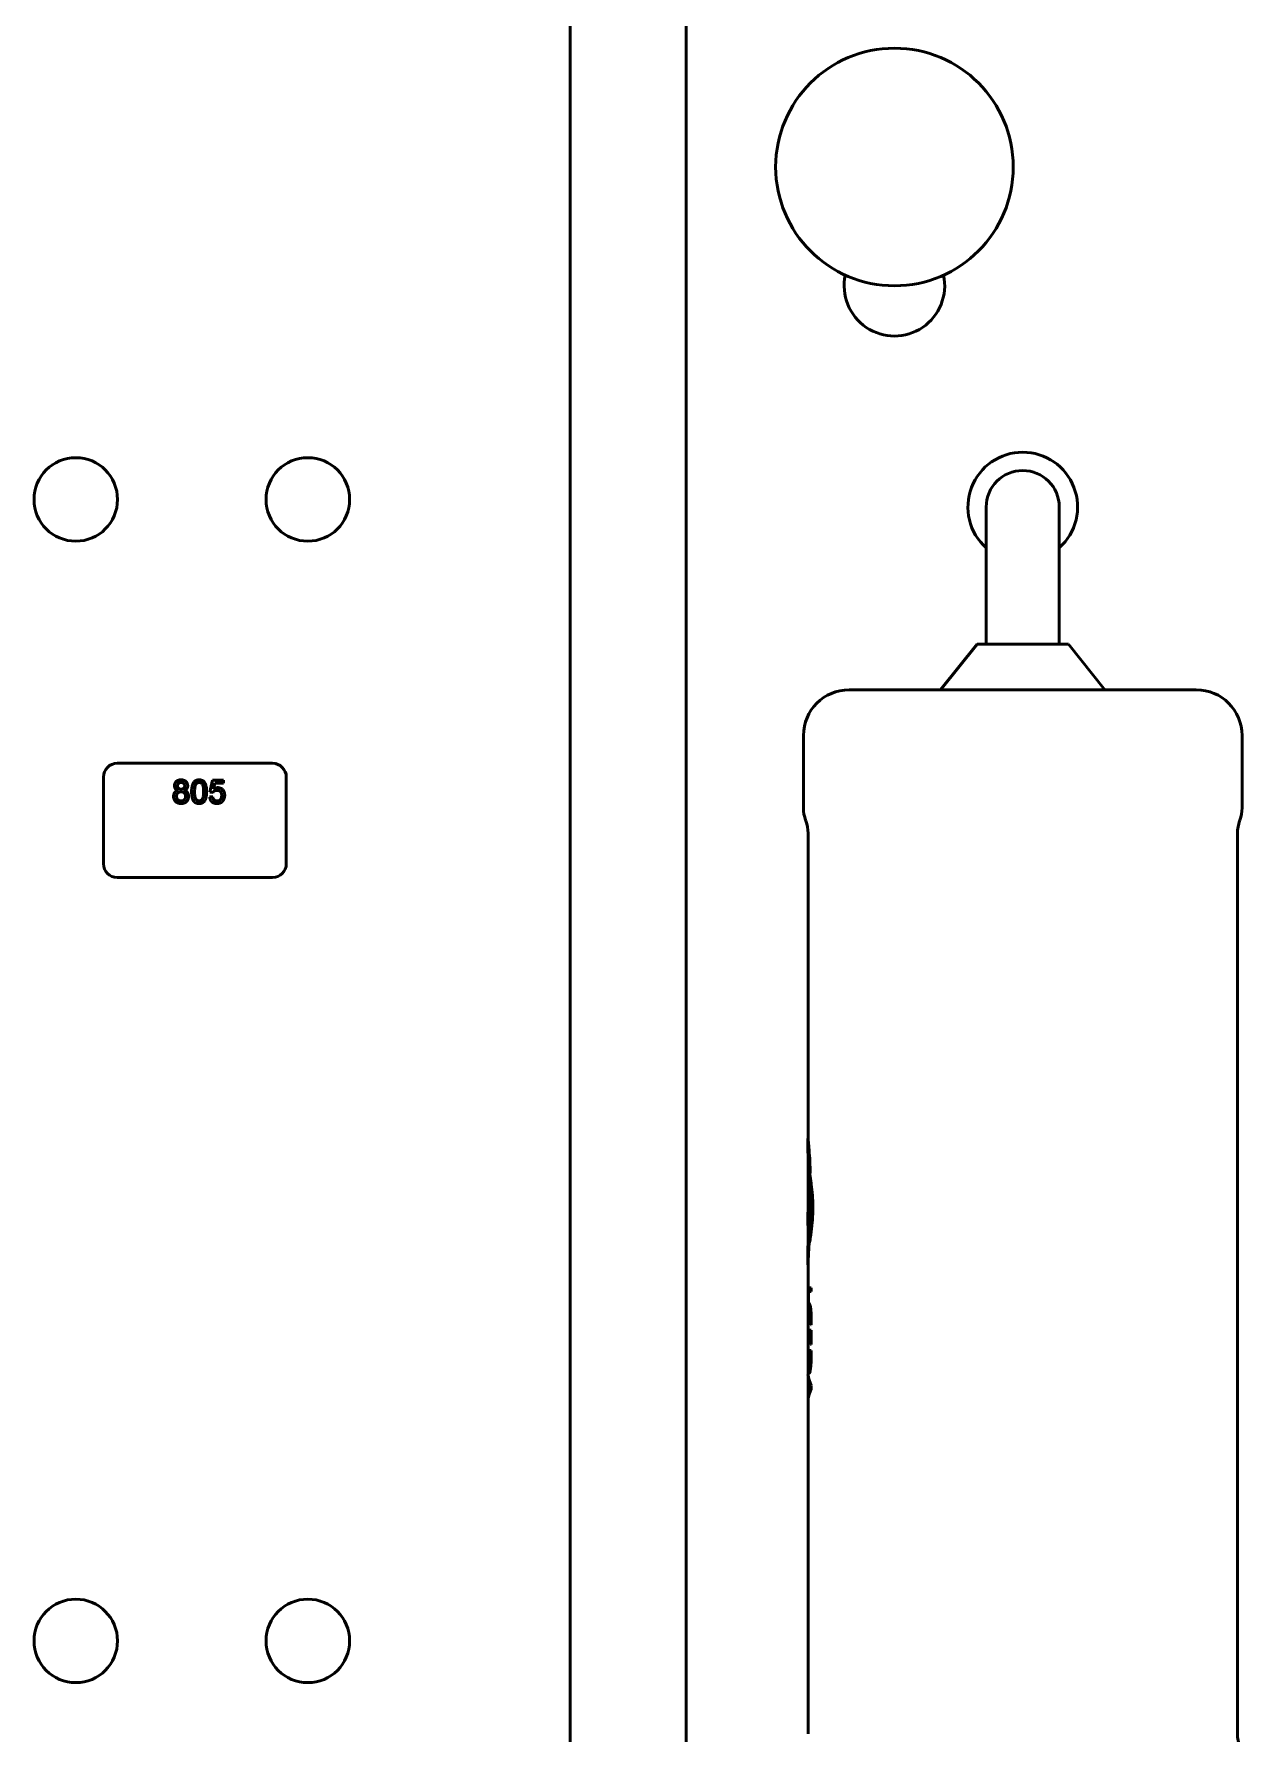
# Model space of a CAD drawing. Header units: millimetres. Extents: x -106 to 841, y -50 to 594.
# Drawn here: x 280.12 to 293.34, y 336.49 to 355.1 of the extents above; entities that cross this region are included whole.
import ezdxf

# ---------------------------------------------------------------- set-up
doc = ezdxf.new("R2010")
doc.units = ezdxf.units.MM
doc.layers.add('Visible (ISO)', color=7, linetype='Continuous', lineweight=50)

msp = doc.modelspace()

# ---------------------------------------------------------------- linework, layer by layer
at = {"layer": 'Visible (ISO)'}
for p, q in [((285.988, 326.367), (285.988, 355.302)), ((287.258, 355.302), (287.258, 327.002)), ((290.541, 349.92), (290.541, 348.92)), ((291.341, 348.92), (291.341, 349.92)), ((290.541, 348.92), (290.541, 348.42)), ((291.341, 348.92), (291.341, 348.42)), ((290.441, 348.42), (290.041, 347.92)), ((290.441, 348.42), (291.441, 348.42)), ((291.441, 348.42), (291.841, 347.92)), ((289.041, 347.92), (292.841, 347.92)), ((288.541, 347.42), (288.541, 346.628)), ((293.341, 347.42), (293.341, 346.628)), ((281.031, 347.115), (281.381, 347.115)), ((281.381, 347.115), (282.381, 347.115)), ((282.381, 347.115), (282.731, 347.115)), ((280.881, 346.015), (280.881, 346.965)), ((282.046, 346.799), (282.072, 346.931)), ((282.072, 346.931), (282.194, 346.931)), ((282.099, 346.898), (282.086, 346.832)), ((282.194, 346.898), (282.099, 346.898)), ((282.194, 346.931), (282.194, 346.898)), ((282.881, 346.965), (282.881, 346.015)), ((282.042, 346.747), (282.075, 346.75)), ((282.078, 346.796), (282.046, 346.799)), ((288.567, 346.487), (288.565, 346.492)), ((293.315, 346.487), (293.317, 346.492)), ((288.591, 346.35), (288.591, 343.008)), ((293.291, 346.35), (293.291, 336.491)), ((281.381, 345.865), (281.031, 345.865)), ((282.381, 345.865), (281.381, 345.865)), ((282.731, 345.865), (282.381, 345.865)), ((288.59, 343.01), (288.591, 343.01)), ((288.59, 343.008), (288.59, 342.871)), ((288.591, 342.851), (288.591, 341.847)), ((288.611, 342.606), (288.612, 342.606)), ((288.59, 342.086), (288.591, 342.086)), ((288.592, 341.929), (288.592, 341.946)), ((288.599, 341.839), (288.6, 341.839)), ((288.621, 341.955), (288.622, 341.955)), ((288.59, 341.78), (288.59, 341.638)), ((288.591, 341.638), (288.591, 336.491)), ((288.592, 341.375), (288.593, 341.375)), ((288.592, 341.214), (288.592, 341.375)), ((288.594, 341.335), (288.594, 341.214)), ((288.595, 341.214), (288.595, 341.335)), ((288.625, 341.373), (288.626, 341.373)), ((288.625, 341.373), (288.625, 341.334)), ((288.625, 341.334), (288.626, 341.334)), ((288.626, 341.334), (288.626, 341.373)), ((288.594, 341.214), (288.595, 341.214)), ((288.603, 341.201), (288.604, 341.201)), ((288.592, 340.912), (288.593, 340.912)), ((288.592, 340.748), (288.592, 340.912)), ((288.593, 340.873), (288.593, 340.748)), ((288.594, 340.973), (288.595, 340.973)), ((288.594, 340.748), (288.594, 340.873)), ((288.601, 340.763), (288.602, 340.872)), ((288.605, 340.872), (288.605, 340.763)), ((288.606, 340.763), (288.606, 340.872)), ((288.618, 340.753), (288.619, 340.871)), ((288.623, 340.971), (288.624, 340.971)), ((288.624, 340.91), (288.625, 340.91)), ((288.624, 340.91), (288.624, 340.753)), ((288.625, 340.753), (288.625, 340.91)), ((288.592, 340.691), (288.593, 340.691)), ((288.592, 340.607), (288.592, 340.691)), ((288.593, 340.748), (288.594, 340.748)), ((288.605, 340.763), (288.606, 340.763)), ((288.624, 340.753), (288.625, 340.753)), ((288.624, 340.688), (288.625, 340.688)), ((288.624, 340.688), (288.624, 340.601)), ((288.625, 340.601), (288.625, 340.688)), ((288.593, 340.607), (288.593, 340.651)), ((288.594, 340.651), (288.594, 340.607)), ((288.618, 340.649), (288.618, 340.603)), ((288.592, 340.425), (288.593, 340.425)), ((288.592, 340.382), (288.592, 340.425)), ((288.596, 340.225), (288.596, 340.352)), ((288.599, 340.237), (288.599, 340.339)), ((288.6, 340.335), (288.6, 340.241)), ((288.603, 340.441), (288.604, 340.441)), ((288.592, 340.151), (288.592, 340.194)), ((288.592, 340.151), (288.593, 340.151)), ((288.617, 340.287), (288.617, 340.287)), ((288.624, 340.307), (288.625, 340.307)), ((288.624, 340.307), (288.624, 340.265)), ((288.624, 340.265), (288.625, 340.265)), ((288.625, 340.265), (288.625, 340.307))]:
    msp.add_line(p, q, dxfattribs=at)
for centre, radius in [((289.537, 353.642), 1.3), ((280.577, 350.003), 0.457), ((283.117, 350.003), 0.457), ((280.577, 337.51), 0.457), ((283.117, 337.51), 0.457)]:
    msp.add_circle(centre, radius, dxfattribs=at)
for centre, radius, start, end in [((289.537, 352.342), 0.55, 167.7877, 12.2121), ((290.941, 349.92), 0.6, 311.8102, 228.1896), ((290.941, 349.92), 0.4, 0, 180), ((289.041, 347.42), 0.5, 90, 180), ((292.841, 347.42), 0.5, 0, 90), ((281.031, 346.965), 0.15, 90, 180), ((282.731, 346.965), 0.15, 0, 90), ((288.941, 346.628), 0.4, 180, 200), ((288.191, 346.35), 0.4, 0, 20), ((293.691, 346.35), 0.4, 160, 180), ((292.941, 346.628), 0.4, 340, 0), ((281.031, 346.015), 0.15, 180, 270), ((282.731, 346.015), 0.15, 270, 0), ((293.691, 336.491), 0.4, 180, 200)]:
    msp.add_arc(centre, radius, start, end, dxfattribs=at)
for centre, major_axis, ratio, start_param, end_param in [((299.841, 342.069), (-11.252, 0), 0.88961, 6.269854, 6.28153), ((290.941, 342.09), (-2.351, 0), 0.575426, 0.003645, 0.029168), ((290.941, 341.376), (-2.351, 0), 0.007092, 0.042764, 0.173372), ((290.941, 341.376), (-2.35, 0), 0.007092, 0.042783, 0.173446), ((290.941, 341.336), (-2.351, 0), 0.007092, 0.057457, 0.173251), ((290.941, 341.215), (2.351, 0), 0.007092, 3.183872, 3.198684), ((290.941, 340.974), (2.351, 0), 0.007092, 3.188524, 3.204602), ((290.941, 340.913), (-2.351, 0), 0.007092, 0.041367, 0.171955), ((290.941, 340.913), (-2.35, 0), 0.007092, 0.041385, 0.172029), ((290.941, 340.874), (2.351, 0), 0.007092, 3.197653, 3.241439), ((290.941, 340.874), (2.351, 0), 0.007092, 3.256385, 3.298301), ((290.941, 340.974), (2.351, 0), 0.007092, 3.292834, 3.310575), ((290.941, 340.749), (2.351, 0), 0.007092, 3.182465, 3.197276), ((290.941, 340.691), (-2.351, 0), 0.007092, 0.040698, 0.171276), ((290.941, 340.691), (-2.35, 0), 0.007092, 0.040715, 0.17135), ((290.941, 340.764), (2.351, 0), 0.007092, 3.241109, 3.256054), ((290.941, 340.756), (2.351, 0), 0.007092, 3.297941, 3.31307), ((290.941, 340.652), (-2.351, 0), 0.007092, 0.055389, 0.156028), ((291.29, 340.462), (-2.701, 0), 0.362554, 0.03714, 0.158676), ((290.941, 340.415), (2.351, 0), 0.35939, 3.181359, 3.216822), ((291.29, 340.462), (-2.699, 0), 0.362554, 0.037156, 0.158744), ((291.252, 340.417), (-2.662, 0), 0.3452, 0.084394, 0.135319), ((291.262, 340.117), (-2.672, 0), 0.349299, 6.123781, 6.246618), ((290.941, 340.161), (2.351, 0), 0.36484, 3.066748, 3.102392), ((291.262, 340.117), (-2.671, 0), 0.349299, 6.123713, 6.246602), ((291.232, 340.162), (-2.642, 0), 0.33493, 6.147368, 6.198751)]:
    msp.add_ellipse(centre, major_axis=major_axis, ratio=ratio, start_param=start_param, end_param=end_param, dxfattribs=at)
for points, knots in [([(281.657, 346.87), (281.657, 346.872), (281.657, 346.876), (281.658, 346.883), (281.66, 346.889), (281.662, 346.895), (281.665, 346.901), (281.668, 346.906), (281.672, 346.911), (281.677, 346.916), (281.682, 346.92), (281.687, 346.924), (281.693, 346.927), (281.7, 346.93), (281.706, 346.932), (281.714, 346.933), (281.721, 346.934), (281.726, 346.934), (281.729, 346.934)], [0, 0, 0, 0, 0.062131, 0.121966, 0.18057, 0.238576, 0.296, 0.354359, 0.413781, 0.475098, 0.53728, 0.598918, 0.661235, 0.724322, 0.789217, 0.856397, 0.926508, 1, 1, 1, 1]), ([(281.696, 346.818), (281.693, 346.82), (281.687, 346.822), (281.679, 346.827), (281.672, 346.832), (281.666, 346.838), (281.662, 346.845), (281.659, 346.853), (281.657, 346.861), (281.657, 346.867), (281.657, 346.87)], [0, 0, 0, 0, 0.145359, 0.278702, 0.403602, 0.521669, 0.637521, 0.753704, 0.873213, 1, 1, 1, 1]), ([(281.729, 346.905), (281.728, 346.905), (281.725, 346.905), (281.721, 346.904), (281.717, 346.903), (281.713, 346.902), (281.709, 346.901), (281.706, 346.899), (281.703, 346.897), (281.699, 346.894), (281.696, 346.889), (281.692, 346.883), (281.69, 346.876), (281.69, 346.872), (281.69, 346.869)], [0, 0, 0, 0, 0.076236, 0.148618, 0.218239, 0.284252, 0.348258, 0.410656, 0.472862, 0.534195, 0.653476, 0.767767, 0.881713, 1, 1, 1, 1]), ([(281.69, 346.869), (281.69, 346.867), (281.69, 346.862), (281.692, 346.855), (281.695, 346.848), (281.699, 346.843), (281.703, 346.84), (281.706, 346.838), (281.709, 346.836), (281.713, 346.835), (281.717, 346.834), (281.721, 346.833), (281.725, 346.832), (281.728, 346.832), (281.73, 346.832)], [0, 0, 0, 0, 0.127394, 0.246182, 0.361268, 0.47714, 0.536327, 0.595672, 0.656619, 0.718836, 0.783582, 0.851588, 0.923927, 1, 1, 1, 1]), ([(281.729, 346.934), (281.732, 346.934), (281.737, 346.934), (281.745, 346.933), (281.752, 346.932), (281.759, 346.93), (281.765, 346.927), (281.771, 346.924), (281.777, 346.92), (281.782, 346.915), (281.787, 346.911), (281.791, 346.905), (281.794, 346.9), (281.797, 346.894), (281.799, 346.888), (281.801, 346.882), (281.802, 346.875), (281.802, 346.871), (281.802, 346.869)], [0, 0, 0, 0, 0.073201, 0.142587, 0.209625, 0.274883, 0.337931, 0.400462, 0.462501, 0.525005, 0.586689, 0.646813, 0.705215, 0.762881, 0.820728, 0.879295, 0.938511, 1, 1, 1, 1]), ([(281.769, 346.868), (281.769, 346.87), (281.769, 346.875), (281.767, 346.882), (281.763, 346.889), (281.759, 346.893), (281.756, 346.897), (281.753, 346.899), (281.749, 346.901), (281.746, 346.902), (281.742, 346.903), (281.738, 346.904), (281.734, 346.905), (281.731, 346.905), (281.729, 346.905)], [0, 0, 0, 0, 0.123386, 0.241435, 0.357449, 0.476714, 0.53789, 0.59927, 0.660352, 0.723007, 0.787876, 0.85536, 0.925373, 1, 1, 1, 1]), ([(281.73, 346.832), (281.731, 346.832), (281.734, 346.832), (281.739, 346.833), (281.743, 346.834), (281.746, 346.835), (281.75, 346.836), (281.753, 346.838), (281.756, 346.84), (281.76, 346.843), (281.763, 346.848), (281.767, 346.854), (281.769, 346.861), (281.769, 346.865), (281.769, 346.868)], [0, 0, 0, 0, 0.076843, 0.149839, 0.218379, 0.284997, 0.347658, 0.409847, 0.469936, 0.53042, 0.648752, 0.763775, 0.878749, 1, 1, 1, 1]), ([(281.802, 346.869), (281.802, 346.866), (281.802, 346.86), (281.8, 346.852), (281.797, 346.845), (281.793, 346.838), (281.787, 346.832), (281.781, 346.827), (281.773, 346.822), (281.767, 346.82), (281.764, 346.818)], [0, 0, 0, 0, 0.124835, 0.244778, 0.360989, 0.477964, 0.596922, 0.721591, 0.855098, 1, 1, 1, 1]), ([(281.845, 346.804), (281.845, 346.808), (281.845, 346.815), (281.845, 346.826), (281.846, 346.836), (281.847, 346.845), (281.848, 346.854), (281.85, 346.862), (281.852, 346.87), (281.854, 346.878), (281.856, 346.885), (281.859, 346.891), (281.862, 346.897), (281.865, 346.903), (281.869, 346.908), (281.873, 346.912), (281.877, 346.917), (281.881, 346.92), (281.886, 346.924), (281.891, 346.926), (281.896, 346.929), (281.902, 346.931), (281.908, 346.932), (281.914, 346.934), (281.92, 346.934), (281.925, 346.934), (281.927, 346.934)], [0, 0, 0, 0, 0.063114, 0.123615, 0.180974, 0.235261, 0.287101, 0.336031, 0.382382, 0.426334, 0.468211, 0.50825, 0.546628, 0.58365, 0.618994, 0.653583, 0.687156, 0.720422, 0.75323, 0.78626, 0.819504, 0.853545, 0.888308, 0.923996, 0.96135, 1, 1, 1, 1]), ([(281.892, 346.887), (281.891, 346.885), (281.889, 346.881), (281.886, 346.873), (281.883, 346.865), (281.881, 346.855), (281.88, 346.844), (281.878, 346.832), (281.878, 346.818), (281.878, 346.809), (281.878, 346.804)], [0, 0, 0, 0, 0.083888, 0.177154, 0.282514, 0.3994, 0.529491, 0.672802, 0.829536, 1, 1, 1, 1]), ([(281.927, 346.905), (281.925, 346.905), (281.922, 346.905), (281.917, 346.904), (281.912, 346.902), (281.908, 346.9), (281.903, 346.898), (281.899, 346.895), (281.896, 346.891), (281.894, 346.889), (281.892, 346.887)], [0, 0, 0, 0, 0.127665, 0.251739, 0.372753, 0.492147, 0.61407, 0.737197, 0.865607, 1, 1, 1, 1]), ([(281.927, 346.934), (281.93, 346.934), (281.937, 346.934), (281.946, 346.933), (281.955, 346.93), (281.964, 346.926), (281.971, 346.922), (281.978, 346.916), (281.984, 346.91), (281.989, 346.902), (281.993, 346.894), (281.997, 346.885), (282.001, 346.875), (282.003, 346.866), (282.005, 346.859), (282.006, 346.852), (282.007, 346.845), (282.008, 346.838), (282.009, 346.83), (282.009, 346.822), (282.009, 346.813), (282.009, 346.807), (282.009, 346.804)], [0, 0, 0, 0, 0.056724, 0.111437, 0.164368, 0.216435, 0.267641, 0.31736, 0.367473, 0.41821, 0.471404, 0.527966, 0.588061, 0.652134, 0.686345, 0.723264, 0.76261, 0.804739, 0.84943, 0.896711, 0.94689, 1, 1, 1, 1]), ([(281.976, 346.804), (281.976, 346.809), (281.976, 346.818), (281.976, 346.832), (281.975, 346.844), (281.973, 346.854), (281.971, 346.864), (281.969, 346.872), (281.966, 346.879), (281.963, 346.885), (281.959, 346.889), (281.955, 346.894), (281.951, 346.897), (281.947, 346.9), (281.942, 346.902), (281.937, 346.904), (281.932, 346.905), (281.928, 346.905), (281.927, 346.905)], [0, 0, 0, 0, 0.115629, 0.221541, 0.317048, 0.403151, 0.480181, 0.547649, 0.607036, 0.658652, 0.705723, 0.749804, 0.792587, 0.833874, 0.874768, 0.915223, 0.956881, 1, 1, 1, 1]), ([(282.086, 346.832), (282.088, 346.833), (282.091, 346.836), (282.097, 346.839), (282.102, 346.842), (282.108, 346.845), (282.114, 346.846), (282.12, 346.848), (282.126, 346.849), (282.13, 346.849), (282.131, 346.849)], [0, 0, 0, 0, 0.136729, 0.268515, 0.395529, 0.52, 0.640496, 0.761236, 0.880107, 1, 1, 1, 1]), ([(282.131, 346.849), (282.134, 346.849), (282.139, 346.849), (282.147, 346.847), (282.154, 346.846), (282.161, 346.843), (282.167, 346.84), (282.174, 346.836), (282.18, 346.831), (282.185, 346.826), (282.19, 346.82), (282.195, 346.813), (282.198, 346.806), (282.202, 346.799), (282.204, 346.791), (282.206, 346.783), (282.207, 346.774), (282.207, 346.769), (282.207, 346.766)], [0, 0, 0, 0, 0.061997, 0.122088, 0.181375, 0.239508, 0.297836, 0.35688, 0.417282, 0.47964, 0.5425, 0.604962, 0.666991, 0.730216, 0.794173, 0.860458, 0.928578, 1, 1, 1, 1]), ([(281.647, 346.753), (281.647, 346.755), (281.647, 346.759), (281.648, 346.765), (281.649, 346.771), (281.65, 346.776), (281.652, 346.781), (281.654, 346.786), (281.657, 346.791), (281.66, 346.795), (281.663, 346.799), (281.667, 346.803), (281.671, 346.807), (281.675, 346.81), (281.68, 346.812), (281.685, 346.815), (281.69, 346.817), (281.694, 346.818), (281.696, 346.818)], [0, 0, 0, 0, 0.069834, 0.137027, 0.201482, 0.26454, 0.325973, 0.386386, 0.445761, 0.505612, 0.565114, 0.62475, 0.684179, 0.744219, 0.805179, 0.868395, 0.933204, 1, 1, 1, 1]), ([(281.729, 346.674), (281.726, 346.674), (281.721, 346.674), (281.712, 346.675), (281.704, 346.677), (281.696, 346.68), (281.689, 346.683), (281.682, 346.687), (281.676, 346.691), (281.67, 346.697), (281.664, 346.703), (281.66, 346.709), (281.656, 346.715), (281.653, 346.722), (281.65, 346.729), (281.648, 346.737), (281.647, 346.745), (281.647, 346.75), (281.647, 346.753)], [0, 0, 0, 0, 0.070442, 0.138089, 0.203178, 0.266139, 0.327929, 0.38919, 0.450254, 0.512347, 0.573843, 0.633933, 0.69346, 0.752479, 0.812386, 0.87307, 0.935184, 1, 1, 1, 1]), ([(281.729, 346.803), (281.727, 346.803), (281.723, 346.803), (281.718, 346.802), (281.713, 346.801), (281.708, 346.799), (281.704, 346.797), (281.7, 346.795), (281.696, 346.792), (281.693, 346.789), (281.69, 346.785), (281.687, 346.781), (281.685, 346.777), (281.683, 346.773), (281.682, 346.769), (281.681, 346.764), (281.68, 346.759), (281.68, 346.756), (281.68, 346.754)], [0, 0, 0, 0, 0.070952, 0.139089, 0.20356, 0.266424, 0.327517, 0.387861, 0.447899, 0.508819, 0.569482, 0.629036, 0.688378, 0.748068, 0.80863, 0.870231, 0.933683, 1, 1, 1, 1]), ([(281.68, 346.754), (281.68, 346.752), (281.68, 346.747), (281.681, 346.741), (281.683, 346.735), (281.685, 346.729), (281.688, 346.723), (281.692, 346.718), (281.697, 346.714), (281.703, 346.71), (281.71, 346.707), (281.716, 346.705), (281.723, 346.704), (281.727, 346.704), (281.73, 346.704)], [0, 0, 0, 0, 0.079823, 0.159857, 0.239733, 0.321365, 0.402584, 0.483266, 0.566017, 0.653071, 0.741856, 0.828591, 0.914281, 1, 1, 1, 1]), ([(281.779, 346.753), (281.779, 346.755), (281.779, 346.758), (281.778, 346.763), (281.777, 346.768), (281.776, 346.773), (281.774, 346.777), (281.771, 346.781), (281.769, 346.785), (281.765, 346.789), (281.762, 346.792), (281.758, 346.795), (281.754, 346.797), (281.749, 346.799), (281.745, 346.801), (281.74, 346.802), (281.734, 346.803), (281.731, 346.803), (281.729, 346.803)], [0, 0, 0, 0, 0.066616, 0.130424, 0.192671, 0.252969, 0.31288, 0.3722, 0.431927, 0.492422, 0.552771, 0.613262, 0.673556, 0.73432, 0.796858, 0.861769, 0.928863, 1, 1, 1, 1]), ([(281.812, 346.752), (281.812, 346.75), (281.812, 346.744), (281.81, 346.737), (281.809, 346.729), (281.806, 346.722), (281.803, 346.715), (281.799, 346.709), (281.794, 346.702), (281.789, 346.697), (281.783, 346.691), (281.777, 346.687), (281.77, 346.683), (281.763, 346.68), (281.755, 346.677), (281.747, 346.676), (281.738, 346.674), (281.732, 346.674), (281.729, 346.674)], [0, 0, 0, 0, 0.0636, 0.125297, 0.185569, 0.244698, 0.303717, 0.36292, 0.4233, 0.485177, 0.547083, 0.608525, 0.669965, 0.732299, 0.79565, 0.861055, 0.929122, 1, 1, 1, 1]), ([(281.73, 346.704), (281.732, 346.704), (281.735, 346.704), (281.74, 346.705), (281.745, 346.706), (281.75, 346.707), (281.755, 346.709), (281.759, 346.712), (281.762, 346.714), (281.766, 346.718), (281.769, 346.721), (281.772, 346.725), (281.774, 346.729), (281.776, 346.733), (281.777, 346.738), (281.778, 346.743), (281.779, 346.748), (281.779, 346.751), (281.779, 346.753)], [0, 0, 0, 0, 0.071837, 0.139558, 0.204923, 0.267827, 0.328547, 0.388755, 0.44803, 0.508601, 0.569321, 0.628512, 0.687493, 0.747078, 0.807703, 0.86971, 0.933428, 1, 1, 1, 1]), ([(281.764, 346.818), (281.766, 346.818), (281.769, 346.816), (281.775, 346.814), (281.78, 346.811), (281.784, 346.808), (281.789, 346.805), (281.793, 346.802), (281.796, 346.798), (281.8, 346.794), (281.802, 346.789), (281.805, 346.784), (281.807, 346.78), (281.809, 346.775), (281.81, 346.769), (281.811, 346.764), (281.812, 346.758), (281.812, 346.754), (281.812, 346.752)], [0, 0, 0, 0, 0.069013, 0.135236, 0.199611, 0.262419, 0.323723, 0.383765, 0.443773, 0.503795, 0.563823, 0.623484, 0.683469, 0.743591, 0.805727, 0.868616, 0.933278, 1, 1, 1, 1]), ([(281.87, 346.699), (281.868, 346.702), (281.863, 346.708), (281.858, 346.718), (281.854, 346.73), (281.851, 346.742), (281.848, 346.756), (281.846, 346.771), (281.845, 346.787), (281.845, 346.798), (281.845, 346.804)], [0, 0, 0, 0, 0.097421, 0.200886, 0.311172, 0.429798, 0.55774, 0.694715, 0.84213, 1, 1, 1, 1]), ([(281.927, 346.674), (281.924, 346.674), (281.918, 346.675), (281.91, 346.676), (281.902, 346.678), (281.894, 346.68), (281.887, 346.684), (281.881, 346.688), (281.875, 346.693), (281.871, 346.697), (281.87, 346.699)], [0, 0, 0, 0, 0.137903, 0.268873, 0.395178, 0.517089, 0.636743, 0.756222, 0.876628, 1, 1, 1, 1]), ([(281.878, 346.804), (281.878, 346.799), (281.878, 346.79), (281.878, 346.776), (281.879, 346.764), (281.881, 346.753), (281.883, 346.744), (281.885, 346.736), (281.888, 346.729), (281.892, 346.723), (281.895, 346.719), (281.899, 346.715), (281.903, 346.711), (281.908, 346.709), (281.912, 346.706), (281.917, 346.705), (281.922, 346.704), (281.925, 346.704), (281.927, 346.704)], [0, 0, 0, 0, 0.118406, 0.226654, 0.324092, 0.411705, 0.489026, 0.556909, 0.616233, 0.667349, 0.713512, 0.757697, 0.799493, 0.839976, 0.879886, 0.919149, 0.959227, 1, 1, 1, 1]), ([(282.009, 346.804), (282.009, 346.801), (282.009, 346.793), (282.009, 346.783), (282.008, 346.773), (282.007, 346.764), (282.006, 346.755), (282.004, 346.746), (282.002, 346.738), (282, 346.731), (281.998, 346.724), (281.995, 346.718), (281.992, 346.712), (281.989, 346.706), (281.985, 346.701), (281.982, 346.696), (281.977, 346.692), (281.973, 346.688), (281.968, 346.685), (281.963, 346.682), (281.958, 346.68), (281.952, 346.678), (281.946, 346.676), (281.94, 346.675), (281.934, 346.674), (281.929, 346.674), (281.927, 346.674)], [0, 0, 0, 0, 0.062874, 0.122837, 0.179657, 0.23396, 0.285595, 0.334513, 0.380905, 0.424895, 0.466529, 0.506488, 0.545032, 0.581831, 0.617448, 0.652067, 0.68588, 0.719175, 0.752182, 0.78524, 0.818656, 0.852548, 0.887626, 0.923635, 0.961022, 1, 1, 1, 1]), ([(281.927, 346.704), (281.929, 346.704), (281.932, 346.704), (281.937, 346.705), (281.942, 346.707), (281.946, 346.709), (281.951, 346.711), (281.955, 346.715), (281.959, 346.719), (281.962, 346.723), (281.966, 346.729), (281.969, 346.736), (281.971, 346.744), (281.973, 346.753), (281.975, 346.764), (281.976, 346.776), (281.976, 346.79), (281.976, 346.799), (281.976, 346.804)], [0, 0, 0, 0, 0.040782, 0.08087, 0.120268, 0.160187, 0.20046, 0.242265, 0.286459, 0.332952, 0.384431, 0.443389, 0.511681, 0.58902, 0.676245, 0.773705, 0.881568, 1, 1, 1, 1]), ([(282.122, 346.674), (282.119, 346.674), (282.114, 346.674), (282.106, 346.675), (282.098, 346.677), (282.091, 346.679), (282.084, 346.682), (282.078, 346.685), (282.072, 346.689), (282.067, 346.694), (282.062, 346.699), (282.057, 346.705), (282.053, 346.711), (282.05, 346.717), (282.047, 346.724), (282.045, 346.731), (282.043, 346.739), (282.043, 346.744), (282.042, 346.747)], [0, 0, 0, 0, 0.069298, 0.135561, 0.199671, 0.261716, 0.322662, 0.382907, 0.443032, 0.503501, 0.563724, 0.62398, 0.683629, 0.743848, 0.805192, 0.867649, 0.932778, 1, 1, 1, 1]), ([(282.075, 346.75), (282.075, 346.748), (282.076, 346.745), (282.077, 346.739), (282.079, 346.734), (282.081, 346.73), (282.083, 346.726), (282.085, 346.722), (282.088, 346.719), (282.091, 346.715), (282.094, 346.713), (282.097, 346.71), (282.101, 346.708), (282.104, 346.707), (282.109, 346.705), (282.113, 346.705), (282.118, 346.704), (282.121, 346.704), (282.122, 346.704)], [0, 0, 0, 0, 0.077361, 0.15048, 0.219977, 0.286681, 0.349678, 0.41068, 0.469427, 0.526756, 0.583142, 0.638824, 0.695263, 0.752696, 0.810849, 0.871356, 0.934436, 1, 1, 1, 1]), ([(282.122, 346.819), (282.12, 346.819), (282.115, 346.819), (282.108, 346.818), (282.101, 346.816), (282.096, 346.813), (282.091, 346.809), (282.086, 346.805), (282.082, 346.801), (282.08, 346.798), (282.078, 346.796)], [0, 0, 0, 0, 0.14786, 0.283561, 0.412369, 0.534236, 0.652692, 0.768663, 0.883652, 1, 1, 1, 1]), ([(282.174, 346.764), (282.174, 346.766), (282.174, 346.77), (282.173, 346.776), (282.172, 346.781), (282.171, 346.787), (282.169, 346.792), (282.167, 346.796), (282.164, 346.8), (282.161, 346.804), (282.158, 346.808), (282.154, 346.811), (282.149, 346.813), (282.145, 346.816), (282.14, 346.817), (282.134, 346.818), (282.128, 346.819), (282.124, 346.819), (282.122, 346.819)], [0, 0, 0, 0, 0.072866, 0.141887, 0.207453, 0.270438, 0.331641, 0.390108, 0.448069, 0.505503, 0.562488, 0.619084, 0.676416, 0.735452, 0.796241, 0.860406, 0.928305, 1, 1, 1, 1]), ([(282.122, 346.704), (282.124, 346.704), (282.128, 346.704), (282.134, 346.705), (282.139, 346.706), (282.144, 346.708), (282.148, 346.71), (282.153, 346.713), (282.157, 346.716), (282.16, 346.72), (282.163, 346.724), (282.166, 346.729), (282.169, 346.734), (282.171, 346.739), (282.172, 346.745), (282.173, 346.751), (282.174, 346.757), (282.174, 346.761), (282.174, 346.764)], [0, 0, 0, 0, 0.065801, 0.128677, 0.188676, 0.247598, 0.304849, 0.361786, 0.419523, 0.478682, 0.53877, 0.598799, 0.660184, 0.722952, 0.787993, 0.855404, 0.926153, 1, 1, 1, 1]), ([(282.187, 346.705), (282.185, 346.703), (282.181, 346.698), (282.174, 346.692), (282.167, 346.686), (282.159, 346.682), (282.151, 346.678), (282.142, 346.676), (282.132, 346.674), (282.125, 346.674), (282.122, 346.674)], [0, 0, 0, 0, 0.127893, 0.251579, 0.372793, 0.492778, 0.61359, 0.737809, 0.86618, 1, 1, 1, 1]), ([(282.207, 346.766), (282.207, 346.763), (282.207, 346.757), (282.206, 346.749), (282.204, 346.741), (282.202, 346.733), (282.199, 346.726), (282.196, 346.719), (282.192, 346.712), (282.189, 346.708), (282.187, 346.705)], [0, 0, 0, 0, 0.132462, 0.26165, 0.387547, 0.510782, 0.632675, 0.75466, 0.876523, 1, 1, 1, 1]), ([(288.59, 343.01), (288.59, 343.01), (288.59, 343.009), (288.59, 343.007), (288.59, 343.005), (288.59, 342.999), (288.591, 342.992), (288.594, 342.965), (288.597, 342.939), (288.6, 342.906)], [-0.02752903, -0.02752903, -0.02752903, -0.02752903, -0.02440837, -0.02440837, -0.02099819, -0.02099819, -0.01377998, -0.01377998, 0, 0, 0, 0]), ([(288.601, 342.906), (288.598, 342.939), (288.595, 342.965), (288.592, 342.992), (288.591, 342.999), (288.591, 343.005), (288.591, 343.007), (288.591, 343.008), (288.591, 343.008), (288.591, 343.008)], [0, 0, 0, 0, 0.01378325, 0.01378325, 0.02099863, 0.02099863, 0.02440866, 0.02440866, 0.02471944, 0.02471944, 0.02471944, 0.02471944]), ([(288.598, 342.655), (288.598, 342.66), (288.598, 342.666), (288.597, 342.678), (288.597, 342.684), (288.597, 342.708), (288.597, 342.725), (288.595, 342.766), (288.594, 342.789), (288.592, 342.828), (288.591, 342.844), (288.59, 342.861), (288.59, 342.866), (288.59, 342.87), (288.59, 342.871), (288.59, 342.871)], [-0.03413203, -0.03413203, -0.03413203, -0.03413203, -0.03242295, -0.03242295, -0.03054113, -0.03054113, -0.02519453, -0.02519453, -0.01707212, -0.01707212, -0.00860337, -0.00860337, -0.00430527, -0.00430527, -0.00247494, -0.00247494, -0.00247494, -0.00247494]), ([(288.6, 342.906), (288.603, 342.873), (288.606, 342.834), (288.61, 342.766), (288.611, 342.74), (288.612, 342.695), (288.612, 342.675), (288.612, 342.656)], [-0.02785024, -0.02785024, -0.02785024, -0.02785024, -0.01390342, -0.01390342, -0.00580587, -0.00580587, 0, 0, 0, 0]), ([(288.613, 342.656), (288.613, 342.675), (288.613, 342.695), (288.612, 342.74), (288.611, 342.766), (288.607, 342.834), (288.604, 342.873), (288.601, 342.906)], [0, 0, 0, 0, 0.00580544, 0.00580544, 0.01390359, 0.01390359, 0.02785027, 0.02785027, 0.02785027, 0.02785027]), ([(288.595, 342.54), (288.595, 342.549), (288.596, 342.559), (288.596, 342.569), (288.596, 342.579), (288.597, 342.589), (288.597, 342.599), (288.597, 342.617), (288.598, 342.636), (288.598, 342.655)], [0, 0, 0, 0, 0.0000324982, 0.0000324982, 0.0000324982, 0.0000649842, 0.0000649842, 0.0000649842, 0.0001210088, 0.0001210088, 0.0001210088, 0.0001210088]), ([(288.612, 342.656), (288.612, 342.651), (288.612, 342.647), (288.612, 342.643), (288.612, 342.638), (288.612, 342.634), (288.612, 342.63), (288.611, 342.622), (288.611, 342.614), (288.611, 342.606)], [0, 0, 0, 0, 0.00001312132, 0.00001312132, 0.00001312132, 0.00002623838, 0.00002623838, 0.00002623838, 0.00005010707, 0.00005010707, 0.00005010707, 0.00005010707]), ([(288.611, 342.606), (288.612, 342.599), (288.614, 342.592), (288.615, 342.584), (288.616, 342.577), (288.618, 342.569), (288.619, 342.561), (288.621, 342.545), (288.624, 342.528), (288.626, 342.51)], [0, 0, 0, 0, 0.0000348254, 0.0000348254, 0.0000348254, 0.0000696653, 0.0000696653, 0.0000696653, 0.0001364177, 0.0001364177, 0.0001364177, 0.0001364177]), ([(288.612, 342.606), (288.612, 342.61), (288.612, 342.615), (288.612, 342.619), (288.612, 342.623), (288.613, 342.628), (288.613, 342.632), (288.613, 342.64), (288.613, 342.648), (288.613, 342.656)], [0, 0, 0, 0, 0.00001311515, 0.00001311515, 0.00001311515, 0.00002623177, 0.00002623177, 0.00002623177, 0.00005013041, 0.00005013041, 0.00005013041, 0.00005013041]), ([(288.627, 342.51), (288.626, 342.519), (288.625, 342.529), (288.623, 342.537), (288.622, 342.546), (288.621, 342.555), (288.619, 342.563), (288.617, 342.578), (288.615, 342.592), (288.612, 342.606)], [0, 0, 0, 0, 0.0000348571, 0.0000348571, 0.0000348571, 0.0000696973, 0.0000696973, 0.0000696973, 0.0001363039, 0.0001363039, 0.0001363039, 0.0001363039]), ([(288.618, 342.248), (288.618, 342.259), (288.618, 342.27), (288.618, 342.294), (288.617, 342.306), (288.616, 342.358), (288.613, 342.394), (288.608, 342.452), (288.605, 342.475), (288.6, 342.513), (288.597, 342.529), (288.595, 342.54)], [-0.0383786, -0.0383786, -0.0383786, -0.0383786, -0.03501509, -0.03501509, -0.03124312, -0.03124312, -0.01921639, -0.01921639, -0.00992973, -0.00992973, 0, 0, 0, 0]), ([(288.626, 342.51), (288.631, 342.472), (288.635, 342.43), (288.639, 342.361), (288.641, 342.335), (288.642, 342.289), (288.642, 342.269), (288.642, 342.249)], [-0.02795039, -0.02795039, -0.02795039, -0.02795039, -0.01395151, -0.01395151, -0.00600391, -0.00600391, 0, 0, 0, 0]), ([(288.643, 342.249), (288.643, 342.269), (288.643, 342.289), (288.642, 342.335), (288.641, 342.361), (288.636, 342.43), (288.632, 342.472), (288.627, 342.51)], [0, 0, 0, 0, 0.00600421, 0.00600421, 0.01395392, 0.01395392, 0.02795043, 0.02795043, 0.02795043, 0.02795043]), ([(288.592, 341.946), (288.593, 341.95), (288.596, 341.963), (288.601, 341.998), (288.604, 342.02), (288.61, 342.074), (288.613, 342.108), (288.616, 342.163), (288.617, 342.182), (288.618, 342.217), (288.618, 342.232), (288.618, 342.248)], [-0.04473034, -0.04473034, -0.04473034, -0.04473034, -0.03262313, -0.03262313, -0.02235342, -0.02235342, -0.01055376, -0.01055376, -0.00462282, -0.00462282, 0, 0, 0, 0]), ([(288.642, 342.249), (288.642, 342.226), (288.642, 342.204), (288.64, 342.151), (288.638, 342.121), (288.632, 342.041), (288.626, 341.995), (288.621, 341.955)], [-0.0324166, -0.0324166, -0.0324166, -0.0324166, -0.02564852, -0.02564852, -0.01622691, -0.01622691, 0, 0, 0, 0]), ([(288.622, 341.955), (288.627, 341.995), (288.633, 342.041), (288.639, 342.121), (288.641, 342.151), (288.643, 342.204), (288.643, 342.226), (288.643, 342.249)], [0, 0, 0, 0, 0.01622663, 0.01622663, 0.02564905, 0.02564905, 0.03241667, 0.03241667, 0.03241667, 0.03241667]), ([(288.59, 341.78), (288.59, 341.785), (288.59, 341.791), (288.59, 341.797), (288.59, 341.808), (288.59, 341.823), (288.591, 341.839), (288.591, 341.855), (288.591, 341.873), (288.591, 341.891), (288.591, 341.904), (288.592, 341.916), (288.592, 341.929)], [0.0000831317, 0.0000831317, 0.0000831317, 0.0000831317, 0.000113004, 0.000113004, 0.000113004, 0.0001696717, 0.0001696717, 0.0001696717, 0.000226957, 0.000226957, 0.000226957, 0.000264275, 0.000264275, 0.000264275, 0.000264275]), ([(288.599, 341.839), (288.598, 341.806), (288.597, 341.776), (288.594, 341.725), (288.593, 341.704), (288.591, 341.672), (288.59, 341.66), (288.59, 341.646), (288.59, 341.641), (288.59, 341.635), (288.59, 341.632), (288.59, 341.629), (288.59, 341.628), (288.591, 341.627), (288.591, 341.627), (288.591, 341.627)], [-0.03805967, -0.03805967, -0.03805967, -0.03805967, -0.02774944, -0.02774944, -0.01904787, -0.01904787, -0.01178072, -0.01178072, -0.00798568, -0.00798568, -0.00461383, -0.00461383, -0.00241648, -0.00241648, -0.00105171, -0.00105171, -0.00105171, -0.00105171]), ([(288.591, 341.638), (288.591, 341.641), (288.591, 341.646), (288.591, 341.66), (288.592, 341.672), (288.594, 341.704), (288.595, 341.725), (288.598, 341.775), (288.599, 341.806), (288.6, 341.839)], [0.00802162, 0.00802162, 0.00802162, 0.00802162, 0.011762, 0.011762, 0.01898646, 0.01898646, 0.02767971, 0.02767971, 0.03805986, 0.03805986, 0.03805986, 0.03805986]), ([(288.621, 341.955), (288.617, 341.929), (288.613, 341.906), (288.605, 341.867), (288.602, 341.851), (288.599, 341.839)], [-0.02106731, -0.02106731, -0.02106731, -0.02106731, -0.01053672, -0.01053672, 0, 0, 0, 0]), ([(288.6, 341.839), (288.603, 341.851), (288.606, 341.867), (288.614, 341.906), (288.618, 341.929), (288.622, 341.955)], [0, 0, 0, 0, 0.01053613, 0.01053613, 0.0210674, 0.0210674, 0.0210674, 0.0210674]), ([(288.592, 341.058), (288.592, 341.069), (288.592, 341.08), (288.592, 341.091), (288.592, 341.106), (288.592, 341.121), (288.593, 341.134), (288.593, 341.145), (288.593, 341.154), (288.594, 341.162)], [0, 0, 0, 0, 0.000032935, 0.000032935, 0.000032935, 0.0000801277, 0.0000801277, 0.0000801277, 0.0001163503, 0.0001163503, 0.0001163503, 0.0001163503]), ([(288.592, 340.973), (288.592, 340.985), (288.592, 340.998), (288.592, 341.027), (288.592, 341.042), (288.592, 341.058)], [-0.008697232, -0.008697232, -0.008697232, -0.008697232, -0.00465646, -0.00465646, 0, 0, 0, 0]), ([(288.595, 341.13), (288.595, 341.125), (288.595, 341.118), (288.594, 341.112), (288.594, 341.103), (288.594, 341.092), (288.593, 341.082), (288.593, 341.072), (288.593, 341.062), (288.593, 341.052)], [0, 0, 0, 0, 0.00002438447, 0.00002438447, 0.00002438447, 0.00005708586, 0.00005708586, 0.00005708586, 0.00008729526, 0.00008729526, 0.00008729526, 0.00008729526]), ([(288.594, 341.162), (288.594, 341.169), (288.595, 341.175), (288.596, 341.185), (288.597, 341.189), (288.599, 341.199), (288.601, 341.201), (288.603, 341.201)], [-0.0120589, -0.0120589, -0.0120589, -0.0120589, -0.00894983, -0.00894983, -0.00602335, -0.00602335, 0, 0, 0, 0]), ([(288.594, 341.052), (288.594, 341.06), (288.594, 341.068), (288.594, 341.076), (288.595, 341.087), (288.595, 341.098), (288.595, 341.108), (288.595, 341.116), (288.596, 341.124), (288.596, 341.13)], [0, 0, 0, 0, 0.00002431651, 0.00002431651, 0.00002431651, 0.00005906662, 0.00005906662, 0.00005906662, 0.00008743128, 0.00008743128, 0.00008743128, 0.00008743128]), ([(288.603, 341.159), (288.601, 341.159), (288.6, 341.158), (288.598, 341.151), (288.597, 341.148), (288.596, 341.14), (288.596, 341.135), (288.595, 341.13)], [-0.009476427, -0.009476427, -0.009476427, -0.009476427, -0.00474829, -0.00474829, -0.002423593, -0.002423593, 0, 0, 0, 0]), ([(288.596, 341.13), (288.597, 341.136), (288.597, 341.142), (288.598, 341.146), (288.599, 341.152), (288.6, 341.156), (288.601, 341.157), (288.602, 341.159), (288.603, 341.159), (288.603, 341.159)], [0, 0, 0, 0, 0.00002762, 0.00002762, 0.00002762, 0.00006711915, 0.00006711915, 0.00006711915, 0.00008834995, 0.00008834995, 0.00008834995, 0.00008834995]), ([(288.603, 341.201), (288.605, 341.201), (288.608, 341.198), (288.612, 341.186), (288.613, 341.182), (288.616, 341.17), (288.617, 341.164), (288.618, 341.156)], [-0.01312145, -0.01312145, -0.01312145, -0.01312145, -0.00652974, -0.00652974, -0.00329494, -0.00329494, 0, 0, 0, 0]), ([(288.614, 341.127), (288.613, 341.133), (288.612, 341.139), (288.611, 341.144), (288.61, 341.15), (288.608, 341.154), (288.606, 341.157), (288.605, 341.159), (288.604, 341.159), (288.603, 341.159)], [0, 0, 0, 0, 0.0000290248, 0.0000290248, 0.0000290248, 0.0000706855, 0.0000706855, 0.0000706855, 0.0001001312, 0.0001001312, 0.0001001312, 0.0001001312]), ([(288.619, 341.156), (288.618, 341.164), (288.616, 341.172), (288.615, 341.178), (288.613, 341.187), (288.61, 341.193), (288.608, 341.197), (288.607, 341.199), (288.605, 341.201), (288.604, 341.201)], [0, 0, 0, 0, 0.0000371314, 0.0000371314, 0.0000371314, 0.0000894285, 0.0000894285, 0.0000894285, 0.0001306939, 0.0001306939, 0.0001306939, 0.0001306939]), ([(288.62, 341.043), (288.62, 341.051), (288.619, 341.058), (288.619, 341.073), (288.619, 341.081), (288.618, 341.096), (288.617, 341.104), (288.616, 341.116), (288.615, 341.122), (288.614, 341.127)], [-0.009289656, -0.009289656, -0.009289656, -0.009289656, -0.007107948, -0.007107948, -0.004645797, -0.004645797, -0.002166569, -0.002166569, 0, 0, 0, 0]), ([(288.618, 341.156), (288.619, 341.149), (288.62, 341.142), (288.622, 341.124), (288.623, 341.115), (288.624, 341.094), (288.625, 341.083), (288.625, 341.063), (288.626, 341.053), (288.626, 341.043)], [-0.01248134, -0.01248134, -0.01248134, -0.01248134, -0.0095703, -0.0095703, -0.00623372, -0.00623372, -0.0028846, -0.0028846, 0, 0, 0, 0]), ([(288.627, 341.043), (288.627, 341.053), (288.626, 341.063), (288.626, 341.083), (288.625, 341.094), (288.624, 341.115), (288.623, 341.125), (288.621, 341.142), (288.62, 341.149), (288.619, 341.156)], [0, 0, 0, 0, 0.00288677, 0.00288677, 0.00623986, 0.00623986, 0.00957295, 0.00957295, 0.01248135, 0.01248135, 0.01248135, 0.01248135]), ([(288.593, 341.052), (288.593, 341.045), (288.593, 341.038), (288.593, 341.023), (288.593, 341.016), (288.594, 340.997), (288.594, 340.984), (288.594, 340.973)], [-0.008270165, -0.008270165, -0.008270165, -0.008270165, -0.006122113, -0.006122113, -0.003997843, -0.003997843, 0, 0, 0, 0]), ([(288.595, 340.973), (288.595, 340.979), (288.595, 340.986), (288.595, 340.993), (288.595, 341), (288.595, 341.008), (288.594, 341.015), (288.594, 341.027), (288.594, 341.04), (288.594, 341.052)], [0, 0, 0, 0, 0.00002271919, 0.00002271919, 0.00002271919, 0.00004542092, 0.00004542092, 0.00004542092, 0.00008240114, 0.00008240114, 0.00008240114, 0.00008240114]), ([(288.617, 340.972), (288.617, 340.977), (288.618, 340.983), (288.618, 340.989), (288.618, 340.995), (288.619, 341.002), (288.619, 341.008), (288.619, 341.019), (288.62, 341.031), (288.62, 341.043)], [0, 0, 0, 0, 0.00001964003, 0.00001964003, 0.00001964003, 0.00003928259, 0.00003928259, 0.00003928259, 0.0000750997, 0.0000750997, 0.0000750997, 0.0000750997]), ([(288.626, 341.043), (288.626, 341.037), (288.625, 341.03), (288.625, 341.017), (288.625, 341.01), (288.625, 340.993), (288.624, 340.982), (288.623, 340.971)], [-0.007374217, -0.007374217, -0.007374217, -0.007374217, -0.005417549, -0.005417549, -0.003378136, -0.003378136, 0, 0, 0, 0]), ([(288.624, 340.971), (288.625, 340.982), (288.626, 340.993), (288.626, 341.01), (288.626, 341.017), (288.627, 341.03), (288.627, 341.037), (288.627, 341.043)], [0, 0, 0, 0, 0.003378134, 0.003378134, 0.005417635, 0.005417635, 0.007374222, 0.007374222, 0.007374222, 0.007374222]), ([(288.594, 340.488), (288.593, 340.497), (288.593, 340.507), (288.593, 340.517), (288.592, 340.533), (288.592, 340.55), (288.592, 340.568), (288.592, 340.58), (288.592, 340.594), (288.592, 340.607)], [0, 0, 0, 0, 0.0000364601, 0.0000364601, 0.0000364601, 0.0000897481, 0.0000897481, 0.0000897481, 0.0001290641, 0.0001290641, 0.0001290641, 0.0001290641]), ([(288.595, 340.516), (288.595, 340.523), (288.594, 340.531), (288.594, 340.54), (288.594, 340.551), (288.594, 340.564), (288.593, 340.577), (288.593, 340.587), (288.593, 340.597), (288.593, 340.607)], [0, 0, 0, 0, 0.00002938053, 0.00002938053, 0.00002938053, 0.00006924515, 0.00006924515, 0.00006924515, 0.00009843583, 0.00009843583, 0.00009843583, 0.00009843583]), ([(288.594, 340.607), (288.594, 340.597), (288.594, 340.587), (288.594, 340.578), (288.595, 340.563), (288.595, 340.549), (288.595, 340.536), (288.596, 340.529), (288.596, 340.522), (288.596, 340.516)], [0, 0, 0, 0, 0.00002915435, 0.00002915435, 0.00002915435, 0.00007338834, 0.00007338834, 0.00007338834, 0.00009880495, 0.00009880495, 0.00009880495, 0.00009880495]), ([(288.603, 340.483), (288.601, 340.483), (288.6, 340.485), (288.598, 340.493), (288.597, 340.496), (288.596, 340.504), (288.596, 340.51), (288.595, 340.516)], [-0.009770045, -0.009770045, -0.009770045, -0.009770045, -0.004897565, -0.004897565, -0.002507321, -0.002507321, 0, 0, 0, 0]), ([(288.596, 340.516), (288.597, 340.509), (288.597, 340.503), (288.598, 340.498), (288.599, 340.492), (288.6, 340.488), (288.601, 340.485), (288.602, 340.484), (288.603, 340.483), (288.604, 340.483)], [0, 0, 0, 0, 0.00002866472, 0.00002866472, 0.00002866472, 0.00006638297, 0.00006638297, 0.00006638297, 0.00009394185, 0.00009394185, 0.00009394185, 0.00009394185]), ([(288.614, 340.515), (288.613, 340.509), (288.612, 340.503), (288.611, 340.499), (288.61, 340.493), (288.609, 340.489), (288.607, 340.486), (288.606, 340.483), (288.604, 340.482), (288.603, 340.483)], [0, 0, 0, 0, 0.00002595317, 0.00002595317, 0.00002595317, 0.00005944273, 0.00005944273, 0.00005944273, 0.00009568467, 0.00009568467, 0.00009568467, 0.00009568467]), ([(288.618, 340.603), (288.618, 340.596), (288.618, 340.588), (288.618, 340.572), (288.618, 340.564), (288.617, 340.548), (288.616, 340.54), (288.615, 340.527), (288.615, 340.521), (288.614, 340.515)], [-0.009493715, -0.009493715, -0.009493715, -0.009493715, -0.007220582, -0.007220582, -0.004754477, -0.004754477, -0.002166427, -0.002166427, 0, 0, 0, 0]), ([(288.624, 340.601), (288.624, 340.592), (288.624, 340.582), (288.623, 340.561), (288.623, 340.55), (288.621, 340.52), (288.62, 340.502), (288.617, 340.486)], [-0.012617, -0.012617, -0.012617, -0.012617, -0.00967464, -0.00967464, -0.00632404, -0.00632404, 0, 0, 0, 0]), ([(288.618, 340.486), (288.621, 340.502), (288.622, 340.52), (288.624, 340.55), (288.624, 340.561), (288.625, 340.582), (288.625, 340.592), (288.625, 340.601)], [0, 0, 0, 0, 0.00634647, 0.00634647, 0.00968424, 0.00968424, 0.01261775, 0.01261775, 0.01261775, 0.01261775]), ([(288.603, 340.441), (288.601, 340.441), (288.599, 340.444), (288.597, 340.456), (288.596, 340.461), (288.595, 340.473), (288.594, 340.48), (288.594, 340.488)], [-0.01273476, -0.01273476, -0.01273476, -0.01273476, -0.00635959, -0.00635959, -0.00331441, -0.00331441, 0, 0, 0, 0]), ([(288.617, 340.486), (288.616, 340.478), (288.615, 340.471), (288.614, 340.465), (288.612, 340.457), (288.61, 340.45), (288.608, 340.447), (288.607, 340.443), (288.605, 340.441), (288.603, 340.441)], [0, 0, 0, 0, 0.000032823, 0.000032823, 0.000032823, 0.0000769355, 0.0000769355, 0.0000769355, 0.0001223582, 0.0001223582, 0.0001223582, 0.0001223582]), ([(288.604, 340.441), (288.605, 340.441), (288.607, 340.442), (288.608, 340.444), (288.61, 340.447), (288.612, 340.452), (288.614, 340.46), (288.615, 340.467), (288.617, 340.476), (288.618, 340.486)], [0, 0, 0, 0, 0.0000327289, 0.0000327289, 0.0000327289, 0.0000804287, 0.0000804287, 0.0000804287, 0.0001225582, 0.0001225582, 0.0001225582, 0.0001225582]), ([(288.617, 340.287), (288.617, 340.286), (288.616, 340.285), (288.615, 340.284), (288.615, 340.283), (288.614, 340.282)], [-0.001817193, -0.001817193, -0.001817193, -0.001817193, -0.000942581, -0.000942581, 0, 0, 0, 0])]:
    msp.add_open_spline(points, degree=3, knots=knots, dxfattribs=at)
msp.add_open_spline([(288.614, 340.293), (288.615, 340.29), (288.616, 340.289), (288.617, 340.287)], degree=3, dxfattribs=at)

doc.saveas('drawing.dxf')
